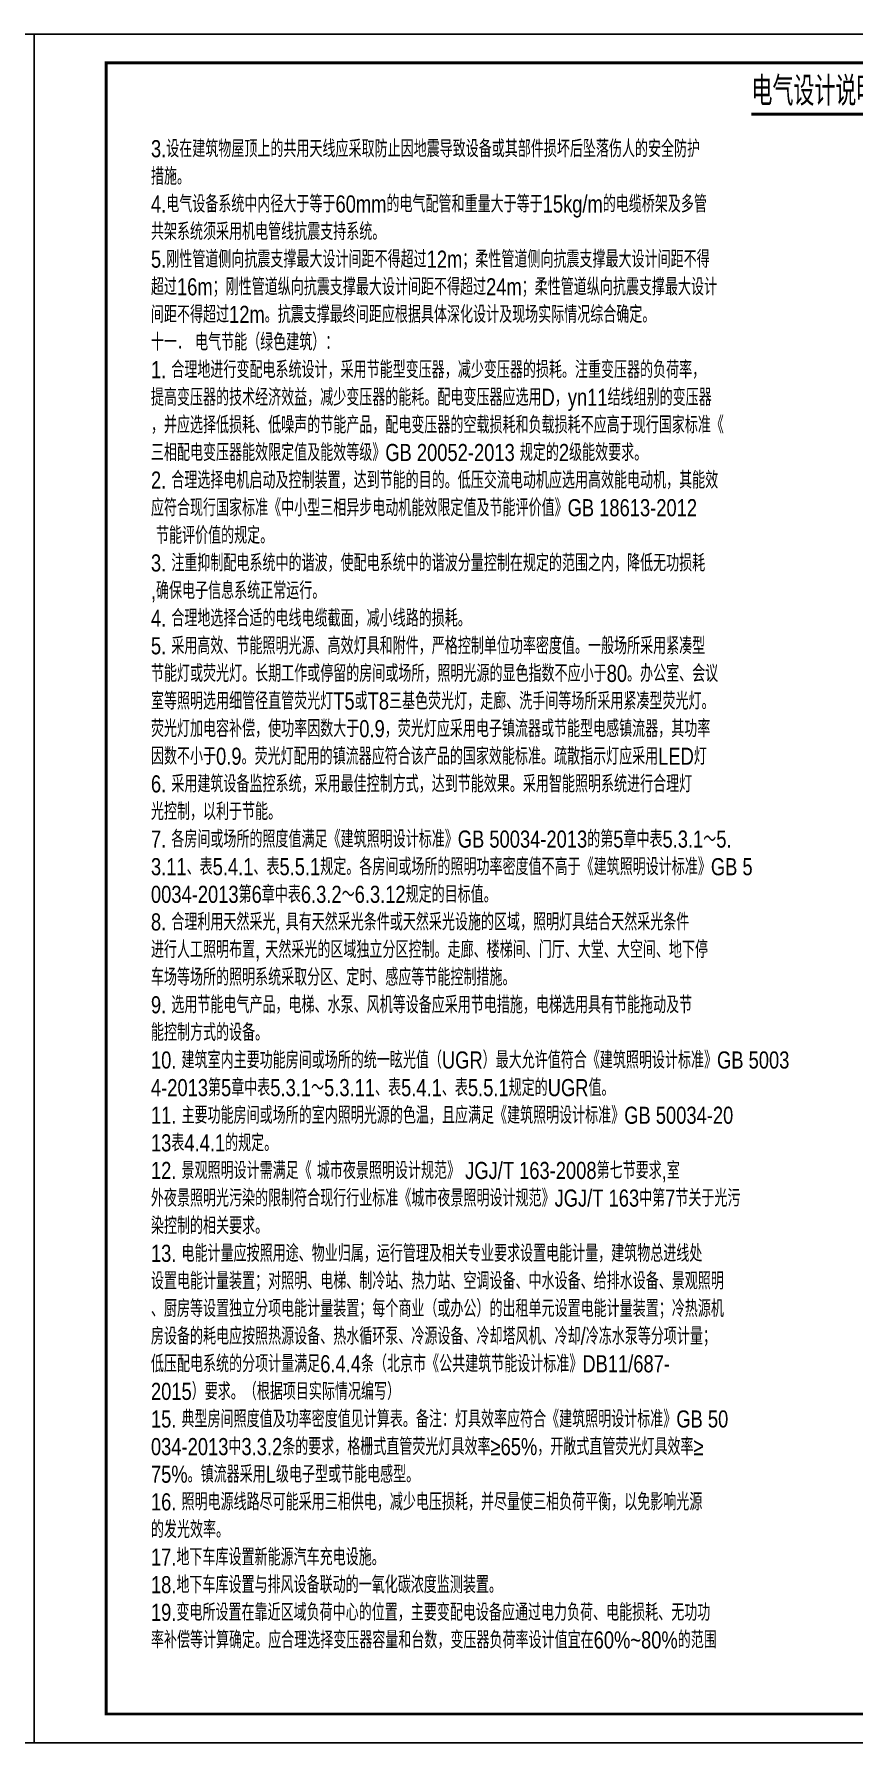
# Model space of a CAD drawing. Extents: x 337716 to 534539, y 642056 to 701458.
# Drawn here: x 450439 to 478920, y 642056 to 701456 of the extents above; entities that cross this region are included whole.
import ezdxf

# ---------------------------------------------------------------- set-up
doc = ezdxf.new("R2010")
doc.units = 0
doc.header["$LTSCALE"] = 1000
doc.header["$MEASUREMENT"] = 0
for name, color, linetype in [('DIM-箱柜', 3, 'CONTINUOUS'), ('TEL_SYMB', 3, 'CONTINUOUS'), ('TEL_TEXT', 3, 'CONTINUOUS'), ('TEL_TITLE', 7, 'CONTINUOUS')]:
    doc.layers.add(name, color=color, linetype=linetype)
doc.layers.add('内审要求修改2.10', color=6, linetype='CONTINUOUS', plot=False)
doc.styles.add('_HZTXT', font='ROS', dxfattribs={"width": 0.8, "bigfont": 'JD'})
doc.styles.get("Standard").update_dxf_attribs({"font": 'gbenor.shx', "bigfont": 'gbcbig.shx'})

# ---------------------------------------------------------------- blocks, each defined once
blk = doc.blocks.new('SADF AGF AERG AER GER')
at = {"layer": 'DIM-箱柜'}
blk.add_lwpolyline([(-462150, -1228514), (-378050, -1228514), (-378050, -1287914), (-462150, -1287914)], close=True, dxfattribs=at)
blk = doc.blocks.new('A$C6873132B')
at = {"layer": 'DIM-箱柜'}
blk.add_blockref('SADF AGF AERG AER GER', (378050, 1287914), dxfattribs=at)

msp = doc.modelspace()

# ---------------------------------------------------------------- linework, layer by layer
at = {"layer": 'TEL_SYMB', "const_width": 105}
msp.add_lwpolyline([(475363, 698671), (480522, 698671)], dxfattribs=at)
at = {"layer": 'TEL_TITLE'}
msp.add_lwpolyline([(450439, 642056), (534539, 642056), (534539, 701456), (450439, 701456)], close=True, dxfattribs=at)
at = {"layer": 'TEL_TITLE', "const_width": 100}
msp.add_lwpolyline([(452939, 643056), (533539, 643056), (533539, 700456), (452939, 700456)], close=True, dxfattribs=at)

# ---------------------------------------------------------------- block references
at = {"layer": 'DIM-箱柜'}
for p in [(828489, 1929970), (912589, 1929970)]:
    msp.add_blockref('SADF AGF AERG AER GER', p, dxfattribs=at)
at = {"layer": '内审要求修改2.10'}
msp.add_blockref('A$C6873132B', (534539, 642056), dxfattribs=at)

# ---------------------------------------------------------------- texts
at = {"layer": 'TEL_SYMB', "color": 7}
msp.add_text('电气设计说明二', height=1012.8, dxfattribs=at).set_placement((475363, 698970))
at = {"layer": 'TEL_TEXT', "color": 7, "style": '_HZTXT', "width": 0.8}
for s, height, p in [('3.设在建筑物屋顶上的共用天线应采取防止因地震导致设备或其部件损坏后坠落伤人的安全防护', 595.35, (454496, 697176)), ('措施。', 595.3, (454496, 696216)), ('4.电气设备系统中内径大于等于60mm的电气配管和重量大于等于15kg/m的电缆桥架及多管', 595.35, (454496, 695256)), ('共架系统须采用机电管线抗震支持系统。', 595.35, (454496, 694296)), ('5.刚性管道侧向抗震支撑最大设计间距不得超过12m；柔性管道侧向抗震支撑最大设计间距不得', 595.35, (454496, 693336)), ('超过16m；刚性管道纵向抗震支撑最大设计间距不得超过24m；柔性管道纵向抗震支撑最大设计', 595.35, (454496, 692376)), ('间距不得超过12m。抗震支撑最终间距应根据具体深化设计及现场实际情况综合确定。', 595.35, (454496, 691416)), ('十一． 电气节能（绿色建筑）：', 595.35, (454496, 690456)), ('1. 合理地进行变配电系统设计，采用节能型变压器，减少变压器的损耗。注重变压器的负荷率，', 595.35, (454496, 689496)), ('提高变压器的技术经济效益，减少变压器的能耗。配电变压器应选用D，yn11结线组别的变压器', 595.35, (454496, 688536)), ('，并应选择低损耗、低噪声的节能产品，配电变压器的空载损耗和负载损耗不应高于现行国家标准《', 595.35, (454496, 687576)), ('三相配电变压器能效限定值及能效等级》GB 20052-2013 规定的2级能效要求。', 595.35, (454496, 686616)), ('2. 合理选择电机启动及控制装置，达到节能的目的。低压交流电动机应选用高效能电动机，其能效', 595.35, (454496, 685656)), ('应符合现行国家标准《中小型三相异步电动机能效限定值及节能评价值》GB 18613-2012', 595.35, (454496, 684696)), (' 节能评价值的规定。', 595.3, (454496, 683736)), ('3. 注重抑制配电系统中的谐波，使配电系统中的谐波分量控制在规定的范围之内，降低无功损耗', 595.35, (454496, 682776)), (',确保电子信息系统正常运行。', 595.35, (454496, 681816)), ('4. 合理地选择合适的电线电缆截面，减小线路的损耗。', 595.35, (454496, 680856)), ('5. 采用高效、节能照明光源、高效灯具和附件，严格控制单位功率密度值。一般场所采用紧凑型', 595.35, (454496, 679896)), ('节能灯或荧光灯。长期工作或停留的房间或场所，照明光源的显色指数不应小于80。办公室、会议', 595.35, (454496, 678936)), ('室等照明选用细管径直管荧光灯T5或T8三基色荧光灯，走廊、洗手间等场所采用紧凑型荧光灯。', 595.35, (454496, 677976)), ('荧光灯加电容补偿，使功率因数大于0.9，荧光灯应采用电子镇流器或节能型电感镇流器，其功率', 595.35, (454496, 677016)), ('因数不小于0.9。荧光灯配用的镇流器应符合该产品的国家效能标准。疏散指示灯应采用LED灯', 595.35, (454496, 676056)), ('6. 采用建筑设备监控系统，采用最佳控制方式，达到节能效果。采用智能照明系统进行合理灯', 595.35, (454496, 675096)), ('光控制，以利于节能。', 595.3, (454496, 674136)), ('7. 各房间或场所的照度值满足《建筑照明设计标准》GB 50034-2013的第5章中表5.3.1～5.', 595.35, (454496, 673176)), ('3.11、表5.4.1、表5.5.1规定。各房间或场所的照明功率密度值不高于《建筑照明设计标准》GB 5', 595.35, (454496, 672216)), ('0034-2013第6章中表6.3.2～6.3.12规定的目标值。', 595.35, (454496, 671256)), ('8. 合理利用天然采光, 具有天然采光条件或天然采光设施的区域，照明灯具结合天然采光条件', 595.35, (454496, 670296)), ('进行人工照明布置, 天然采光的区域独立分区控制。走廊、楼梯间、门厅、大堂、大空间、地下停', 595.35, (454496, 669336)), ('车场等场所的照明系统采取分区、定时、感应等节能控制措施。', 595.35, (454496, 668376)), ('9. 选用节能电气产品，电梯、水泵、风机等设备应采用节电措施，电梯选用具有节能拖动及节', 595.35, (454496, 667416)), ('能控制方式的设备。', 595.3, (454496, 666456)), ('10. 建筑室内主要功能房间或场所的统一眩光值（UGR）最大允许值符合《建筑照明设计标准》GB 5003', 595.35, (454496, 665496)), ('4-2013第5章中表5.3.1～5.3.11、表5.4.1、表5.5.1规定的UGR值。', 595.35, (454496, 664536)), ('11. 主要功能房间或场所的室内照明光源的色温，且应满足《建筑照明设计标准》GB 50034-20', 595.35, (454496, 663576)), ('13表4.4.1的规定。', 595.35, (454496, 662616)), ('12. 景观照明设计需满足《 城市夜景照明设计规范》 JGJ/T 163-2008第七节要求,室', 595.35, (454496, 661656)), ('外夜景照明光污染的限制符合现行行业标准《城市夜景照明设计规范》JGJ/T 163中第7节关于光污', 595.35, (454496, 660696)), ('染控制的相关要求。', 595.3, (454496, 659736)), ('13. 电能计量应按照用途、物业归属，运行管理及相关专业要求设置电能计量，建筑物总进线处', 595.35, (454496, 658776)), ('设置电能计量装置；对照明、电梯、制冷站、热力站、空调设备、中水设备、给排水设备、景观照明', 595.35, (454496, 657816)), ('、厨房等设置独立分项电能计量装置；每个商业（或办公）的出租单元设置电能计量装置；冷热源机', 595.35, (454496, 656856)), ('房设备的耗电应按照热源设备、热水循环泵、冷源设备、冷却塔风机、冷却/冷冻水泵等分项计量；', 595.35, (454496, 655896)), ('低压配电系统的分项计量满足6.4.4条（北京市《公共建筑节能设计标准》DB11/687-', 595.35, (454496, 654936)), ('2015）要求。（根据项目实际情况编写）', 595.35, (454496, 653976)), ('15. 典型房间照度值及功率密度值见计算表。备注：灯具效率应符合《建筑照明设计标准》GB 50', 595.35, (454496, 653016)), ('034-2013中3.3.2条的要求，格栅式直管荧光灯具效率≥65%，开敞式直管荧光灯具效率≥', 595.35, (454496, 652056)), ('75%。镇流器采用L级电子型或节能电感型。', 595.35, (454496, 651096)), ('16. 照明电源线路尽可能采用三相供电，减少电压损耗，并尽量使三相负荷平衡，以免影响光源', 595.35, (454496, 650136)), ('的发光效率。', 595.3, (454496, 649176)), ('17.地下车库设置新能源汽车充电设施。', 595.35, (454496, 648216)), ('18.地下车库设置与排风设备联动的一氧化碳浓度监测装置。', 595.35, (454496, 647256)), ('19.变电所设置在靠近区域负荷中心的位置，主要变配电设备应通过电力负荷、电能损耗、无功功', 595.35, (454496, 646296)), ('率补偿等计算确定。应合理选择变压器容量和台数，变压器负荷率设计值宜在60%~80%的范围', 595.35, (454496, 645336))]:
    msp.add_text(s, height=height, dxfattribs=at).set_placement(p)

doc.saveas('drawing.dxf')
